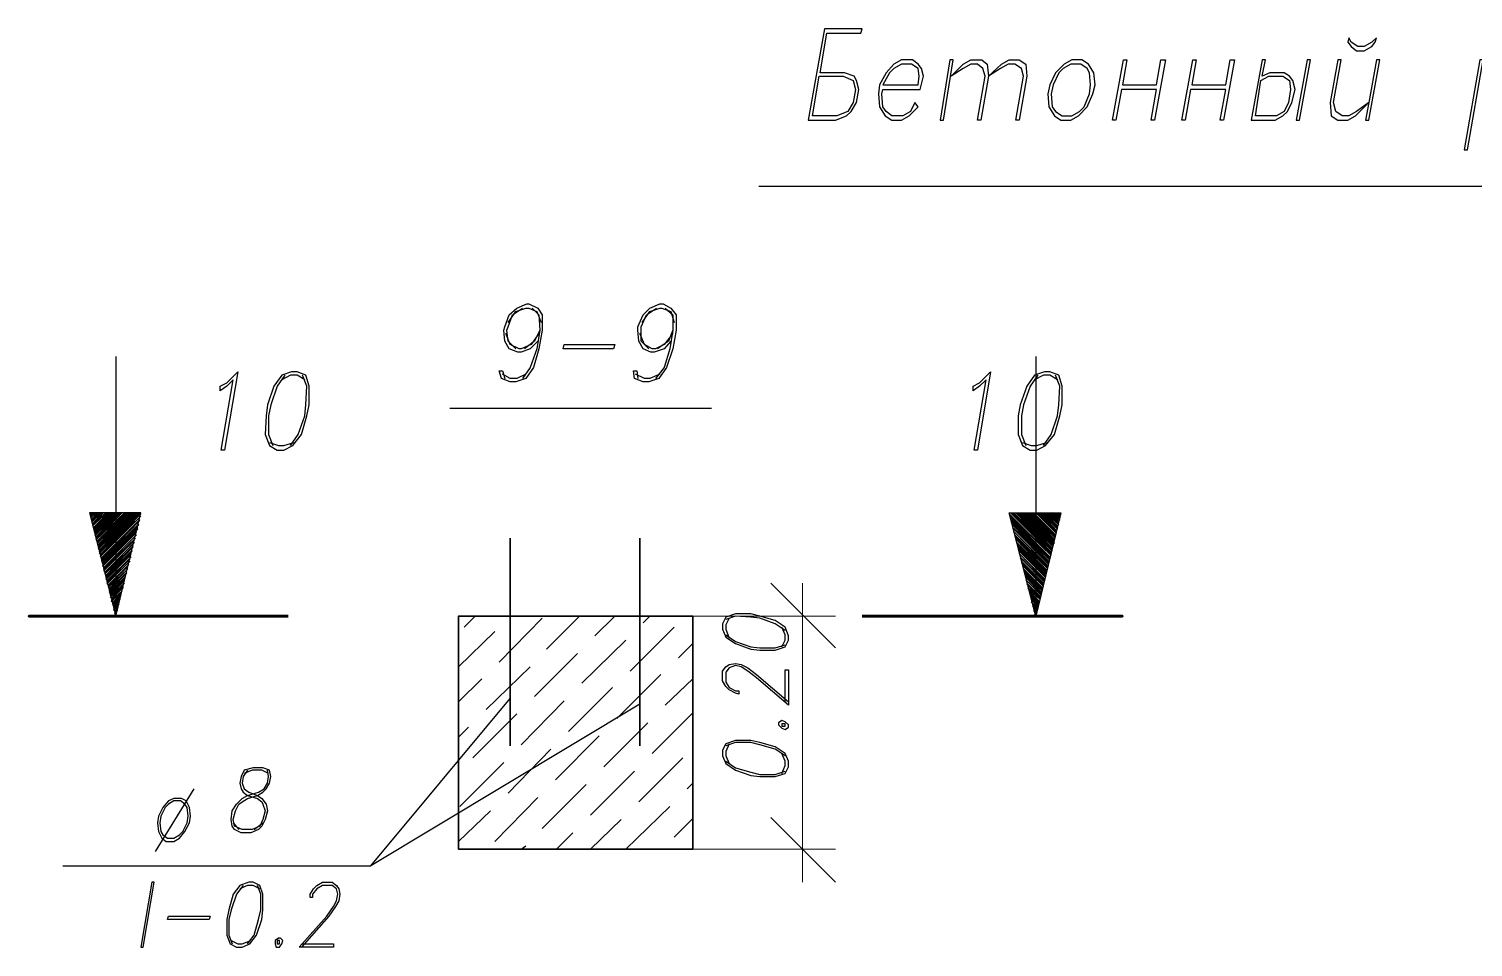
# Model space of a CAD drawing. Header units: millimetres. Extents: x 4241 to 6572, y 870 to 1291.
# Drawn here: x 5292.9 to 5348.6, y 1084 to 1119.3 of the extents above; entities that cross this region are included whole.
import ezdxf

# ---------------------------------------------------------------- set-up
doc = ezdxf.new("R2010")
doc.units = ezdxf.units.MM
doc.layers.add('PDF _0', color=7, linetype='Continuous')

msp = doc.modelspace()

# ---------------------------------------------------------------- linework, layer by layer
at = {"layer": 'PDF _0', "lineweight": 25}
for points in [[(5323.6635, 1119.163), (5324.9759, 1119.163), (5325.0182, 1119.3323), (5323.5789, 1119.3323), (5322.9438, 1115.8185), (5324.0022, 1115.8185), (5324.4256, 1115.9879), (5324.5949, 1116.1572), (5324.8066, 1116.4959), (5324.8912, 1117.0039), (5324.8066, 1117.3426), (5324.7219, 1117.5119), (5324.3409, 1117.6389), (5323.4095, 1117.6389)], [(5344.8309, 1118.9936), (5344.6616, 1118.8243), (5344.3652, 1118.655), (5344.1112, 1118.655), (5343.8572, 1118.8243), (5343.7726, 1118.9936), (5343.7302, 1118.8243), (5343.8572, 1118.655), (5344.0689, 1118.4856), (5344.3652, 1118.4856), (5344.6616, 1118.655), (5344.7886, 1118.8243)], [(5325.8226, 1117.0039), (5327.262, 1117.0039), (5327.389, 1117.5119), (5327.3043, 1117.8083), (5327.1773, 1117.9776), (5326.9656, 1118.1469), (5326.5423, 1118.1469), (5326.2459, 1117.9776), (5325.9496, 1117.6389), (5325.6956, 1117.1732), (5325.6533, 1116.8346), (5325.6956, 1116.3265), (5325.9073, 1115.9879), (5326.1613, 1115.8185), (5326.5423, 1115.8185), (5326.8386, 1115.9879), (5327.1773, 1116.3265), (5327.0503, 1116.4959), (5326.881, 1116.1572), (5326.5846, 1115.9879), (5326.1613, 1115.9879), (5325.9496, 1116.1572), (5325.8226, 1116.3265), (5325.7803, 1116.8346)], [(5328.151, 1115.8185), (5328.532, 1118.1469), (5328.405, 1118.1469), (5328.024, 1115.8185)], [(5329.5904, 1115.8185), (5329.4634, 1115.8185), (5329.7597, 1117.5119), (5329.6751, 1117.8083), (5329.4634, 1117.9776), (5329.2094, 1117.9776), (5328.913, 1117.8083), (5328.4474, 1117.5119), (5328.913, 1117.9776), (5329.2094, 1118.1469), (5329.6327, 1118.1469), (5329.8444, 1117.9776), (5329.8867, 1117.5119)], [(5331.0721, 1115.8185), (5330.9451, 1115.8185), (5331.2415, 1117.5119), (5331.1568, 1117.8083), (5330.9028, 1117.9776), (5330.6488, 1117.9776), (5330.3524, 1117.8083), (5329.8867, 1117.5119), (5330.3948, 1117.9776), (5330.6911, 1118.1469), (5331.0721, 1118.1469), (5331.3261, 1117.9776), (5331.3685, 1117.5119)], [(5333.1042, 1118.1469), (5332.8078, 1117.9776), (5332.4692, 1117.6389), (5332.2575, 1117.1732), (5332.1728, 1116.8346), (5332.2152, 1116.3265), (5332.4268, 1115.9879), (5332.6808, 1115.8185), (5333.0619, 1115.8185), (5333.3582, 1115.9879), (5333.6969, 1116.3265), (5333.9085, 1116.8346), (5333.9932, 1117.1732), (5333.9509, 1117.6389), (5333.7392, 1117.9776), (5333.4852, 1118.1469)], [(5334.7976, 1115.8185), (5334.6706, 1115.8185), (5335.0939, 1118.1469), (5335.2209, 1118.1469), (5335.0516, 1117.1732), (5336.364, 1117.1732), (5336.5333, 1118.1469), (5336.7026, 1118.1469), (5336.2793, 1115.8185), (5336.1523, 1115.8185), (5336.364, 1117.0039), (5335.0093, 1117.0039)], [(5337.4647, 1115.8185), (5337.3377, 1115.8185), (5337.761, 1118.1469), (5337.888, 1118.1469), (5337.7187, 1117.1732), (5339.0311, 1117.1732), (5339.2004, 1118.1469), (5339.3697, 1118.1469), (5338.9464, 1115.8185), (5338.8194, 1115.8185), (5339.0311, 1117.0039), (5337.6763, 1117.0039)], [(5340.4281, 1118.1469), (5340.0048, 1115.8185), (5340.9361, 1115.8185), (5341.2325, 1115.9879), (5341.4018, 1116.1572), (5341.5711, 1116.4959), (5341.6982, 1117.0039), (5341.6135, 1117.3426), (5341.4865, 1117.5119), (5341.2748, 1117.6389), (5340.7245, 1117.6389), (5340.4281, 1117.5119), (5340.5551, 1118.1469)], [(5342.2908, 1118.1469), (5342.1638, 1118.1469), (5341.7405, 1115.8185), (5341.8675, 1115.8185)], [(5344.5346, 1116.4959), (5344.0689, 1116.1572), (5343.7726, 1115.9879), (5343.5185, 1115.9879), (5343.2645, 1116.1572), (5343.1799, 1116.4959), (5343.4762, 1118.1469), (5343.3492, 1118.1469), (5343.0529, 1116.4959), (5343.0952, 1115.9879), (5343.3492, 1115.8185), (5343.7302, 1115.8185), (5344.0266, 1115.9879), (5344.5346, 1116.4959), (5344.4076, 1115.8185), (5344.5346, 1115.8185), (5344.9579, 1118.1469), (5344.8309, 1118.1469)], [(5348.3447, 1114.6755), (5348.9374, 1118.1469), (5348.8104, 1118.1469), (5348.2177, 1114.6755)], [(5327.1773, 1117.1732), (5327.2197, 1117.5119), (5327.1773, 1117.8083), (5326.9233, 1117.9776), (5326.5423, 1117.9776), (5326.2459, 1117.8083), (5326.0766, 1117.6389), (5325.8226, 1117.1732)], [(5333.0619, 1117.9776), (5332.7655, 1117.8083), (5332.5962, 1117.6389), (5332.3845, 1117.1732), (5332.2998, 1116.8346), (5332.3422, 1116.3265), (5332.4692, 1116.1572), (5332.7232, 1115.9879), (5333.1042, 1115.9879), (5333.4005, 1116.1572), (5333.5699, 1116.3265), (5333.7815, 1116.8346), (5333.8239, 1117.1732), (5333.7815, 1117.6389), (5333.6969, 1117.8083), (5333.4429, 1117.9776)], [(5323.3672, 1117.5119), (5324.2985, 1117.5119), (5324.6796, 1117.3426), (5324.7642, 1117.0039), (5324.6796, 1116.4959), (5324.4679, 1116.1572), (5324.0445, 1115.9879), (5323.1132, 1115.9879)], [(5340.3858, 1117.3426), (5340.6821, 1117.5119), (5341.2325, 1117.5119), (5341.4865, 1117.3426), (5341.5288, 1117.0039), (5341.4441, 1116.4959), (5341.2748, 1116.1572), (5340.9785, 1115.9879), (5340.1741, 1115.9879)], [(5315.4506, 1107.0129), (5313.5032, 1107.0129), (5313.5455, 1107.1822), (5315.4929, 1107.1822)], [(5300.4641, 1103.1181), (5300.3371, 1103.1181), (5300.8027, 1105.8275), (5300.5487, 1105.5735), (5300.2947, 1105.4042), (5300.2947, 1105.5735), (5300.5487, 1105.7005), (5300.9721, 1106.1239)], [(5303.0465, 1106.1239), (5302.6655, 1105.9969), (5302.3691, 1105.5735), (5302.1151, 1104.8538), (5302.0728, 1104.4305), (5302.0304, 1103.7108), (5302.1998, 1103.2874), (5302.4961, 1103.1181), (5302.7501, 1103.1181), (5303.0888, 1103.2874), (5303.4275, 1103.7108), (5303.6392, 1104.4305), (5303.7238, 1104.8538), (5303.7238, 1105.5735), (5303.5968, 1105.9969), (5303.2582, 1106.1239)], [(5329.4634, 1103.1181), (5329.3364, 1103.1181), (5329.8021, 1105.8275), (5329.5481, 1105.5735), (5329.2941, 1105.4042), (5329.2941, 1105.5735), (5329.5481, 1105.7005), (5329.9714, 1106.1239)], [(5332.0458, 1106.1239), (5331.6648, 1105.9969), (5331.3685, 1105.5735), (5331.1145, 1104.8538), (5331.0298, 1104.4305), (5331.0298, 1103.7108), (5331.1991, 1103.2874), (5331.4955, 1103.1181), (5331.7495, 1103.1181), (5332.0882, 1103.2874), (5332.4268, 1103.7108), (5332.6385, 1104.4305), (5332.7232, 1104.8538), (5332.7232, 1105.5735), (5332.5962, 1105.9969), (5332.2575, 1106.1239)], [(5301.5648, 1090.8833), (5301.2261, 1090.7987), (5301.0991, 1090.5446), (5301.0567, 1090.2906), (5301.0991, 1090.079), (5301.1837, 1089.952), (5301.3531, 1089.825), (5301.7341, 1089.698), (5301.9034, 1089.5709), (5301.9458, 1089.4863), (5302.0304, 1089.2323), (5301.9458, 1088.8936), (5301.8188, 1088.6396), (5301.5224, 1088.5126), (5301.1414, 1088.5126), (5300.8451, 1088.6396), (5300.8027, 1088.8936), (5300.8874, 1089.2323), (5301.0144, 1089.4863), (5301.1414, 1089.5709), (5301.3531, 1089.698), (5301.7341, 1089.825), (5301.9458, 1089.952), (5302.0728, 1090.079), (5302.1998, 1090.2906), (5302.2421, 1090.5446), (5302.1998, 1090.7987), (5301.9458, 1090.8833)], [(5298.5167, 1089.698), (5298.305, 1089.6133), (5298.0933, 1089.3593), (5297.924, 1089.0206), (5297.8816, 1088.7666), (5297.924, 1088.4279), (5298.051, 1088.1739), (5298.2203, 1088.0469), (5298.5167, 1088.0469), (5298.7283, 1088.1739), (5298.94, 1088.4279), (5299.1093, 1088.7666), (5299.1517, 1089.0206), (5299.1093, 1089.3593), (5298.9823, 1089.6133), (5298.813, 1089.698)], [(5298.5167, 1089.6133), (5298.305, 1089.4863), (5298.178, 1089.3593), (5298.0086, 1089.0206), (5297.9663, 1088.7666), (5298.0086, 1088.4279), (5298.0933, 1088.3009), (5298.2626, 1088.1739), (5298.5167, 1088.1739), (5298.7283, 1088.3009), (5298.8553, 1088.4279), (5299.0247, 1088.7666), (5299.067, 1089.0206), (5299.0247, 1089.3593), (5298.94, 1089.4863), (5298.7707, 1089.6133)], [(5297.3313, 1083.9828), (5297.7546, 1086.4805), (5297.67, 1086.4805), (5297.2466, 1083.9828)], [(5301.3954, 1086.4805), (5301.0567, 1086.3535), (5300.8027, 1086.0148), (5300.6334, 1085.4221), (5300.5487, 1085.0411), (5300.5487, 1084.4484), (5300.6757, 1084.1098), (5300.9297, 1083.9828), (5301.1414, 1083.9828), (5301.4378, 1084.1098), (5301.6918, 1084.4484), (5301.9034, 1085.0411), (5301.9458, 1085.4221), (5301.9458, 1086.0148), (5301.8188, 1086.3535), (5301.5648, 1086.4805)], [(5299.8714, 1085.0411), (5298.2626, 1085.0411), (5298.305, 1085.1681), (5299.9137, 1085.1681)], [(5302.5385, 1084.3214), (5302.4115, 1084.2368), (5302.4115, 1084.1098), (5302.4538, 1083.9828), (5302.5808, 1083.9828), (5302.6655, 1084.1098), (5302.7078, 1084.2368), (5302.6231, 1084.3214)], [(5302.4961, 1084.2368), (5302.4961, 1084.1098), (5302.5808, 1084.1098), (5302.5808, 1084.2368)]]:
    msp.add_lwpolyline(points, close=True, dxfattribs=at)
for points in [[(5321.0388, 1113.2784), (5375.058, 1113.2784)], [(5312.5295, 1107.3092), (5312.2331, 1107.0129), (5311.8945, 1106.8859), (5311.7674, 1106.8859), (5311.4288, 1107.0129), (5311.2594, 1107.3092), (5311.2171, 1107.7326), (5311.2594, 1107.8596), (5311.4288, 1108.3253), (5311.7251, 1108.5793), (5312.1061, 1108.7486), (5312.1908, 1108.7486), (5312.5295, 1108.5793), (5312.6988, 1108.3253), (5312.6988, 1107.7326), (5312.5718, 1107.0129), (5312.3601, 1106.2932), (5312.0638, 1105.8698), (5311.6828, 1105.7428), (5311.4711, 1105.7428), (5311.1324, 1105.8698), (5311.0478, 1106.1662), (5311.1748, 1106.1662), (5311.2594, 1105.8698)], [(5317.652, 1107.3092), (5317.398, 1107.0129), (5317.017, 1106.8859), (5316.89, 1106.8859), (5316.5936, 1107.0129), (5316.4243, 1107.3092), (5316.3819, 1107.7326), (5316.3819, 1107.8596), (5316.5936, 1108.3253), (5316.8476, 1108.5793), (5317.2286, 1108.7486), (5317.3556, 1108.7486), (5317.652, 1108.5793), (5317.8637, 1108.3253), (5317.8637, 1107.7326), (5317.7367, 1107.0129), (5317.4826, 1106.2932), (5317.1863, 1105.8698), (5316.8053, 1105.7428), (5316.5936, 1105.7428), (5316.2549, 1105.8698), (5316.2126, 1106.1662), (5316.3396, 1106.1662), (5316.3819, 1105.8698)], [(5311.6828, 1107.0129), (5311.3864, 1107.3092), (5311.3441, 1107.7326), (5311.3864, 1107.8596), (5311.5558, 1108.3253), (5311.9368, 1108.5793)], [(5311.3864, 1108.0289), (5311.6828, 1108.4523), (5312.0638, 1108.5793), (5312.1908, 1108.5793), (5312.4871, 1108.4523), (5312.6565, 1108.0289)], [(5312.3178, 1108.5793), (5312.5718, 1108.3253), (5312.6141, 1107.7326), (5312.4871, 1107.0129), (5312.2331, 1106.2932), (5311.9368, 1105.8698)], [(5316.8053, 1107.0129), (5316.5089, 1107.3092), (5316.5089, 1107.7326), (5316.5089, 1107.8596), (5316.7206, 1108.3253), (5317.1016, 1108.5793)], [(5316.5513, 1108.0289), (5316.8476, 1108.4523), (5317.2286, 1108.5793), (5317.3133, 1108.5793), (5317.652, 1108.4523), (5317.779, 1108.0289)], [(5317.4403, 1108.5793), (5317.7367, 1108.3253), (5317.7367, 1107.7326), (5317.6097, 1107.0129), (5317.398, 1106.2932), (5317.0593, 1105.8698)], [(5312.5718, 1107.6056), (5312.2755, 1107.1822), (5311.8945, 1107.0129), (5311.8098, 1107.0129), (5311.4711, 1107.1822), (5311.3018, 1107.6056)], [(5312.6141, 1107.7326), (5312.4025, 1107.3092), (5312.0215, 1107.0129)], [(5317.7367, 1107.6056), (5317.398, 1107.1822), (5317.0593, 1107.0129), (5316.9323, 1107.0129), (5316.636, 1107.1822), (5316.4666, 1107.6056)], [(5317.7367, 1107.7326), (5317.5673, 1107.3092), (5317.144, 1107.0129)], [(5296.2729, 1106.7165), (5296.2729, 1096.7255), (5297.2466, 1100.705), (5295.2569, 1100.705), (5296.2729, 1096.7255)], [(5331.7071, 1106.7165), (5331.7071, 1096.7255), (5330.6911, 1100.705), (5332.6808, 1100.705), (5331.7071, 1096.7255)], [(5302.7925, 1105.9969), (5302.4961, 1105.5735), (5302.2421, 1104.8538), (5302.1574, 1104.4305), (5302.1574, 1103.7108), (5302.3268, 1103.2874)], [(5303.5545, 1105.8275), (5303.2582, 1105.9969), (5303.0041, 1105.9969), (5302.6655, 1105.8275)], [(5303.0041, 1103.2874), (5303.3005, 1103.7108), (5303.5545, 1104.4305), (5303.5968, 1104.8538), (5303.6392, 1105.5735), (5303.4698, 1105.9969)], [(5312.0638, 1106.0392), (5311.7251, 1105.8698), (5311.4711, 1105.8698), (5311.1748, 1106.0392)], [(5317.2286, 1106.0392), (5316.8476, 1105.8698), (5316.636, 1105.8698), (5316.2973, 1106.0392)], [(5331.7918, 1105.9969), (5331.4955, 1105.5735), (5331.2415, 1104.8538), (5331.1568, 1104.4305), (5331.1568, 1103.7108), (5331.3261, 1103.2874)], [(5332.5538, 1105.8275), (5332.2575, 1105.9969), (5332.0035, 1105.9969), (5331.6648, 1105.8275)], [(5332.0035, 1103.2874), (5332.2998, 1103.7108), (5332.5538, 1104.4305), (5332.5962, 1104.8538), (5332.6385, 1105.5735), (5332.4692, 1105.9969)], [(5309.1427, 1104.7268), (5319.2184, 1104.7268)], [(5302.1998, 1103.4144), (5302.5385, 1103.2874), (5302.7501, 1103.2874), (5303.1311, 1103.4144)], [(5331.1991, 1103.4144), (5331.5378, 1103.2874), (5331.7495, 1103.2874), (5332.1305, 1103.4144)], [(5295.2992, 1100.705), (5295.2569, 1100.705)], [(5295.3415, 1100.705), (5295.2992, 1100.6627)], [(5295.3839, 1100.705), (5295.2992, 1100.6203)], [(5295.4262, 1100.705), (5295.2992, 1100.578)], [(5295.4686, 1100.705), (5295.2992, 1100.5357)], [(5295.5109, 1100.705), (5295.2992, 1100.4933)], [(5295.5532, 1100.705), (5295.3415, 1100.451), (5295.5956, 1100.705)], [(5295.6379, 1100.705), (5295.3415, 1100.4087)], [(5295.6802, 1100.705), (5295.3415, 1100.3663)], [(5295.7226, 1100.705), (5295.3415, 1100.324)], [(5295.7649, 1100.705), (5295.3839, 1100.2817)], [(5295.8072, 1100.705), (5295.3839, 1100.2393), (5295.8919, 1100.705)], [(5295.9342, 1100.705), (5295.3839, 1100.197)], [(5295.9766, 1100.705), (5295.4262, 1100.1546)], [(5296.0189, 1100.705), (5295.4262, 1100.1123)], [(5296.0612, 1100.705), (5295.4262, 1100.07)], [(5296.1036, 1100.705), (5295.4262, 1100.0276)], [(5296.1459, 1100.705), (5295.4262, 1099.9853)], [(5296.1882, 1100.705), (5295.4686, 1099.9853)], [(5296.2306, 1100.705), (5295.4686, 1099.943)], [(5296.2729, 1100.705), (5295.4686, 1099.9006)], [(5296.3152, 1100.705), (5295.4686, 1099.8583)], [(5296.3576, 1100.705), (5295.4686, 1099.816)], [(5296.3999, 1100.705), (5295.5109, 1099.7736), (5296.4423, 1100.705)], [(5296.4846, 1100.705), (5295.5109, 1099.7313)], [(5296.5269, 1100.705), (5295.5109, 1099.689)], [(5296.6116, 1100.705), (5295.5109, 1099.6466)], [(5296.6539, 1100.705), (5295.5532, 1099.6043)], [(5296.6963, 1100.705), (5295.5532, 1099.562)], [(5296.7386, 1100.705), (5295.5532, 1099.5196), (5296.7809, 1100.705)], [(5296.8233, 1100.705), (5295.5956, 1099.4773)], [(5296.8656, 1100.705), (5295.5956, 1099.435)], [(5296.9079, 1100.705), (5295.5956, 1099.3926)], [(5296.9503, 1100.705), (5295.5956, 1099.3503)], [(5296.9926, 1100.705), (5295.5956, 1099.308)], [(5297.0349, 1100.705), (5295.6379, 1099.2656), (5297.0773, 1100.705)], [(5297.1196, 1100.705), (5295.6379, 1099.2233)], [(5297.1619, 1100.705), (5295.6379, 1099.1809)], [(5297.2043, 1100.705), (5295.6379, 1099.1386)], [(5297.2466, 1100.705), (5295.6802, 1099.0963)], [(5297.2466, 1100.6627), (5295.6802, 1099.0539), (5297.2466, 1100.578)], [(5297.2043, 1100.5357), (5295.6802, 1099.0116)], [(5297.2043, 1100.451), (5295.7226, 1098.9693)], [(5297.2043, 1100.4087), (5295.7226, 1098.9269)], [(5297.1619, 1100.3663), (5295.7226, 1098.8846)], [(5330.6911, 1100.6627), (5332.2998, 1099.0539), (5330.7334, 1100.578)], [(5330.7334, 1100.705), (5332.2998, 1099.1386)], [(5330.7334, 1100.5357), (5332.2575, 1099.0116)], [(5330.7758, 1100.705), (5332.2998, 1099.1809)], [(5330.7758, 1100.451), (5332.2575, 1098.9693)], [(5330.7758, 1100.4087), (5332.2575, 1098.9269)], [(5330.7758, 1100.3663), (5332.2575, 1098.8846)], [(5330.8181, 1100.705), (5332.3422, 1099.2233)], [(5330.9451, 1100.705), (5332.3422, 1099.2656), (5330.8604, 1100.705)], [(5330.9874, 1100.705), (5332.3422, 1099.308)], [(5331.0298, 1100.705), (5332.3422, 1099.3503)], [(5331.0721, 1100.705), (5332.3845, 1099.3926)], [(5331.1145, 1100.705), (5332.3845, 1099.435)], [(5331.1568, 1100.705), (5332.3845, 1099.4773)], [(5331.1991, 1100.705), (5332.3845, 1099.5196)], [(5331.2415, 1100.705), (5332.4268, 1099.5196)], [(5331.2838, 1100.705), (5332.4268, 1099.562)], [(5331.3261, 1100.705), (5332.4268, 1099.6043)], [(5331.3685, 1100.705), (5332.4268, 1099.6466)], [(5331.4108, 1100.705), (5332.4268, 1099.689)], [(5331.4531, 1100.705), (5332.4692, 1099.7313)], [(5331.5378, 1100.705), (5332.4692, 1099.7736), (5331.4955, 1100.705)], [(5331.5801, 1100.705), (5332.4692, 1099.816)], [(5331.6225, 1100.705), (5332.4692, 1099.8583)], [(5331.7071, 1100.705), (5332.5115, 1099.9006)], [(5331.7495, 1100.705), (5332.5115, 1099.943)], [(5331.8341, 1100.705), (5332.5115, 1099.9853), (5331.7918, 1100.705)], [(5331.8765, 1100.705), (5332.5115, 1100.0276)], [(5331.9188, 1100.705), (5332.5538, 1100.07)], [(5331.9611, 1100.705), (5332.5538, 1100.1123)], [(5332.0035, 1100.705), (5332.5538, 1100.1546)], [(5332.0458, 1100.705), (5332.5538, 1100.197)], [(5332.1305, 1100.705), (5332.5962, 1100.2393), (5332.0882, 1100.705)], [(5332.1728, 1100.705), (5332.5962, 1100.2817)], [(5332.2152, 1100.705), (5332.5962, 1100.324)], [(5332.2575, 1100.705), (5332.5962, 1100.3663)], [(5332.2998, 1100.705), (5332.6385, 1100.4087)], [(5332.4268, 1100.705), (5332.6385, 1100.451), (5332.3422, 1100.705)], [(5332.4692, 1100.705), (5332.6385, 1100.4933)], [(5332.5115, 1100.705), (5332.6385, 1100.5357)], [(5332.5538, 1100.705), (5332.6808, 1100.578)], [(5332.5962, 1100.705), (5332.6808, 1100.6203)], [(5332.6385, 1100.705), (5332.6808, 1100.6627)], [(5332.6808, 1100.705), (5332.6808, 1100.705)], [(5297.1619, 1100.2817), (5295.7226, 1098.8423)], [(5297.1619, 1100.2393), (5295.7226, 1098.7999)], [(5297.1196, 1100.1546), (5295.7649, 1098.7999)], [(5297.1196, 1100.1123), (5295.7649, 1098.7576)], [(5297.1196, 1100.07), (5295.7649, 1098.7153)], [(5297.0773, 1099.9853), (5295.7649, 1098.6729)], [(5297.0773, 1099.943), (5295.7649, 1098.6306)], [(5297.0773, 1099.8583), (5295.8072, 1098.5883), (5297.0349, 1099.816)], [(5330.8181, 1100.2817), (5332.2152, 1098.8423)], [(5330.8181, 1100.2393), (5332.2152, 1098.7999), (5330.8181, 1100.1546)], [(5330.8604, 1100.1123), (5332.2152, 1098.7576)], [(5330.8604, 1100.07), (5332.2152, 1098.7153)], [(5330.8604, 1099.9853), (5332.1728, 1098.6729)], [(5330.9028, 1099.943), (5332.1728, 1098.6306)], [(5330.9028, 1099.8583), (5332.1728, 1098.5883), (5330.9028, 1099.816)], [(5297.0349, 1099.7313), (5295.8072, 1098.5459)], [(5296.9926, 1099.689), (5295.8072, 1098.5036)], [(5296.9926, 1099.6466), (5295.8072, 1098.4613)], [(5296.9926, 1099.562), (5295.8496, 1098.4189)], [(5296.9503, 1099.5196), (5295.8496, 1098.3766)], [(5296.9503, 1099.435), (5295.8496, 1098.3343), (5296.9503, 1099.3926)], [(5296.9079, 1099.3503), (5295.8919, 1098.2919)], [(5296.9079, 1099.2656), (5295.8919, 1098.2496)], [(5296.9079, 1099.2233), (5295.8919, 1098.2072)], [(5330.9451, 1099.7313), (5332.1728, 1098.5459)], [(5330.9451, 1099.689), (5332.1305, 1098.5036)], [(5330.9874, 1099.6466), (5332.1305, 1098.4613)], [(5330.9874, 1099.562), (5332.1305, 1098.4189)], [(5330.9874, 1099.5196), (5332.1305, 1098.3766)], [(5331.0298, 1099.435), (5332.1305, 1098.3343)], [(5331.0298, 1099.3926), (5332.0882, 1098.3343)], [(5331.0298, 1099.3503), (5332.0882, 1098.2919)], [(5331.0721, 1099.2656), (5332.0882, 1098.2496)], [(5331.0721, 1099.2233), (5332.0882, 1098.2072)], [(5331.7071, 1099.689), (5332.2998, 1099.0963)], [(5296.8656, 1099.1386), (5295.8919, 1098.1649)], [(5296.8656, 1099.0963), (5295.8919, 1098.1226)], [(5296.8656, 1099.0116), (5295.9342, 1098.0802), (5296.8233, 1098.9693)], [(5296.8233, 1098.9269), (5295.9342, 1098.0379)], [(5296.8233, 1098.8423), (5295.9342, 1097.9956)], [(5296.7809, 1098.7999), (5295.9342, 1097.9532)], [(5296.7809, 1098.7153), (5295.9766, 1097.9109)], [(5296.7386, 1098.6729), (5295.9766, 1097.8686), (5296.7386, 1098.6306)], [(5331.0721, 1099.1386), (5332.0458, 1098.1649)], [(5331.1145, 1099.0963), (5332.0458, 1098.1226)], [(5331.1145, 1099.0116), (5332.0458, 1098.0802), (5331.1145, 1098.9693)], [(5331.1568, 1098.9269), (5332.0458, 1098.0379)], [(5331.1568, 1098.8423), (5332.0035, 1097.9956)], [(5331.1568, 1098.7999), (5332.0035, 1097.9532)], [(5331.1991, 1098.7153), (5332.0035, 1097.9109)], [(5331.1991, 1098.6729), (5332.0035, 1097.8686), (5331.2415, 1098.6306)], [(5296.7386, 1098.5459), (5295.9766, 1097.8262)], [(5296.6963, 1098.5036), (5296.0189, 1097.7839)], [(5296.6963, 1098.4189), (5296.0189, 1097.7416)], [(5296.6963, 1098.3766), (5296.0189, 1097.6992)], [(5296.6539, 1098.3343), (5296.0189, 1097.6569)], [(5296.6539, 1098.2496), (5296.0189, 1097.6146)], [(5296.6539, 1098.2072), (5296.0612, 1097.6146)], [(5296.6116, 1098.1226), (5296.0612, 1097.5722)], [(5331.2415, 1098.5459), (5331.9611, 1097.8262)], [(5331.2415, 1098.5036), (5331.9611, 1097.7839)], [(5331.2838, 1098.4189), (5331.9611, 1097.7416)], [(5331.2838, 1098.3766), (5331.9611, 1097.6992)], [(5331.2838, 1098.3343), (5331.9188, 1097.6569)], [(5331.3261, 1098.2496), (5331.9188, 1097.6146), (5331.3261, 1098.2072)], [(5331.3261, 1098.1226), (5331.9188, 1097.5722)], [(5296.6116, 1098.0802), (5296.0612, 1097.5299)], [(5296.6116, 1097.9956), (5296.0612, 1097.4876)], [(5296.5693, 1097.9532), (5296.0612, 1097.4452)], [(5296.5693, 1097.9109), (5296.1036, 1097.4029), (5296.5693, 1097.8262)], [(5296.5269, 1097.7839), (5296.1036, 1097.3606)], [(5296.5269, 1097.6992), (5296.1036, 1097.3182)], [(5296.4846, 1097.6569), (5296.1036, 1097.2759)], [(5296.4846, 1097.6146), (5296.1459, 1097.2335)], [(5331.3685, 1098.0802), (5331.9188, 1097.5299)], [(5331.3685, 1097.9956), (5331.8765, 1097.4876)], [(5331.3685, 1097.9532), (5331.8765, 1097.4452)], [(5331.4108, 1097.9109), (5331.8765, 1097.4029), (5331.4108, 1097.8262)], [(5331.4108, 1097.7839), (5331.8765, 1097.3606)], [(5331.4531, 1097.6992), (5331.8341, 1097.3182)], [(5331.4531, 1097.6569), (5331.8341, 1097.2759)], [(5331.4955, 1097.6146), (5331.8341, 1097.2335)], [(5296.4846, 1097.5299), (5296.1459, 1097.1912)], [(5296.4423, 1097.4876), (5296.1459, 1097.1489), (5296.4423, 1097.4029)], [(5296.4423, 1097.3606), (5296.1882, 1097.1065)], [(5296.3999, 1097.2759), (5296.1882, 1097.0642)], [(5296.3999, 1097.2335), (5296.1882, 1097.0219)], [(5296.3999, 1097.1912), (5296.1882, 1096.9795)], [(5296.3576, 1097.1065), (5296.1882, 1096.9372)], [(5296.3576, 1097.0642), (5296.2306, 1096.8949), (5296.3576, 1096.9795)], [(5331.4955, 1097.5299), (5331.8341, 1097.1912)], [(5331.4955, 1097.4876), (5331.8341, 1097.1489)], [(5331.5378, 1097.4029), (5331.7918, 1097.1489)], [(5331.5378, 1097.3606), (5331.7918, 1097.1065)], [(5331.5378, 1097.2759), (5331.7918, 1097.0642)], [(5331.5801, 1097.2335), (5331.7918, 1097.0219)], [(5331.5801, 1097.1912), (5331.7495, 1096.9795)], [(5331.5801, 1097.1065), (5331.7495, 1096.9372)], [(5331.6225, 1097.0642), (5331.7495, 1096.8949), (5331.6225, 1096.9795)], [(5296.3152, 1096.9372), (5296.2306, 1096.8525)], [(5296.3152, 1096.8949), (5296.2306, 1096.8102)], [(5296.2729, 1096.8102), (5296.2306, 1096.7679)], [(5309.693, 1096.3022), (5310.1164, 1096.7255)], [(5311.0478, 1094.9475), (5312.6988, 1096.6409)], [(5312.8682, 1095.4555), (5314.1382, 1096.7255)], [(5314.7309, 1095.9635), (5315.4929, 1096.7255)], [(5316.5936, 1096.4715), (5316.8476, 1096.7255)], [(5331.6225, 1096.9372), (5331.7495, 1096.8525)], [(5331.6648, 1096.8949), (5331.7071, 1096.8102)], [(5331.6648, 1096.8102), (5331.7071, 1096.7679)], [(5309.4814, 1094.7781), (5310.8784, 1096.1328)], [(5316.0856, 1094.6088), (5317.779, 1096.3022)], [(5314.2229, 1094.1431), (5315.9163, 1095.7942)], [(5317.9483, 1095.1168), (5318.4987, 1095.6672)], [(5310.5397, 1093.1271), (5312.2331, 1094.7781)], [(5312.4025, 1093.6351), (5314.0535, 1095.2861)], [(5309.4814, 1093.4234), (5310.3704, 1094.3124)], [(5315.5776, 1092.7884), (5317.271, 1094.4818)], [(5317.4403, 1093.2964), (5318.4987, 1094.3124)], [(5313.7148, 1092.2804), (5315.4082, 1093.9738)], [(5316.4666, 1093.3387), (5306.0946, 1087.1155), (5311.4711, 1093.5504)], [(5311.8945, 1091.7724), (5313.5455, 1093.4658)], [(5310.0317, 1091.2643), (5311.7251, 1092.9577)], [(5315.0696, 1090.9257), (5316.763, 1092.6191)], [(5316.9323, 1091.4337), (5318.4987, 1093.0001)], [(5309.4814, 1092.0687), (5309.8624, 1092.4497)], [(5313.2068, 1090.4176), (5314.9002, 1092.111)], [(5311.3864, 1089.9096), (5313.0375, 1091.603)], [(5309.5237, 1089.4016), (5311.2171, 1091.095)], [(5316.4243, 1089.5709), (5318.1177, 1091.2643)], [(5301.3531, 1090.7987), (5301.1837, 1090.5446), (5301.1414, 1090.2906), (5301.2261, 1090.079), (5301.3954, 1089.952), (5301.7341, 1089.825), (5301.9034, 1089.698), (5302.0728, 1089.4863), (5302.1151, 1089.2323), (5302.0304, 1088.8936), (5301.9034, 1088.6396), (5301.7764, 1088.5126), (5301.4801, 1088.3856), (5301.0991, 1088.3856), (5300.8451, 1088.5126), (5300.7604, 1088.6396), (5300.7181, 1088.8936), (5300.7604, 1089.2323), (5300.9297, 1089.4863), (5301.1414, 1089.698), (5301.3531, 1089.825), (5301.7764, 1089.952), (5301.9881, 1090.079), (5302.1151, 1090.2906), (5302.1574, 1090.5446), (5302.1151, 1090.7987)], [(5302.1574, 1090.6717), (5301.9034, 1090.7987), (5301.5224, 1090.7987), (5301.2261, 1090.6717)], [(5314.5615, 1089.0629), (5316.2549, 1090.7563)], [(5299.2787, 1090.079), (5297.797, 1087.6659)], [(5312.6988, 1088.5549), (5314.3922, 1090.2483)], [(5318.287, 1090.079), (5318.4987, 1090.2906)], [(5309.4814, 1088.0469), (5310.7091, 1089.2323)], [(5310.8784, 1088.0469), (5312.5295, 1089.7403)], [(5315.9163, 1087.7506), (5317.6097, 1089.4016)], [(5300.8027, 1088.7666), (5301.0144, 1088.5126)], [(5301.6071, 1088.5126), (5301.9458, 1088.7666)], [(5314.5615, 1087.7506), (5315.7469, 1088.8936)], [(5317.779, 1088.2162), (5318.4987, 1088.9359)], [(5313.2492, 1087.7506), (5313.8842, 1088.3856)], [(5311.8945, 1087.7506), (5312.0638, 1087.8776)], [(5294.2408, 1087.1155), (5306.0946, 1087.1155)], [(5303.4275, 1084.1098), (5304.6552, 1084.1098), (5304.6552, 1083.9828), (5303.3428, 1083.9828), (5304.4012, 1085.1681), (5304.6552, 1085.5491), (5304.7822, 1085.7608), (5304.8245, 1086.0148), (5304.7822, 1086.2265), (5304.6129, 1086.3535), (5304.2319, 1086.3535), (5304.0202, 1086.2265), (5303.8508, 1086.0148), (5303.8508, 1085.8878), (5303.7662, 1085.8878), (5303.7662, 1086.0148), (5303.8932, 1086.2265), (5304.0202, 1086.3535), (5304.2319, 1086.4805), (5304.6129, 1086.4805), (5304.7822, 1086.3535), (5304.8669, 1086.2265), (5304.9092, 1086.0148), (5304.8669, 1085.7608), (5304.7399, 1085.5491), (5304.4859, 1085.1681), (5303.4275, 1083.9828)], [(5301.1837, 1086.3535), (5300.9297, 1086.0148), (5300.7181, 1085.4221), (5300.6334, 1085.0411), (5300.6334, 1084.4484), (5300.7604, 1084.1098)], [(5301.8188, 1086.2265), (5301.5648, 1086.3535), (5301.3531, 1086.3535), (5301.0567, 1086.2265)], [(5301.3531, 1084.1098), (5301.6071, 1084.4484), (5301.7764, 1085.0411), (5301.8611, 1085.4221), (5301.8611, 1086.0148), (5301.7341, 1086.3535)], [(5300.7181, 1084.2368), (5300.9721, 1084.1098), (5301.1414, 1084.1098), (5301.4801, 1084.2368)]]:
    msp.add_lwpolyline(points, dxfattribs=at)
at = {"layer": 'PDF _0', "lineweight": 30}
for points in [[(5311.4711, 1091.73), (5311.4711, 1099.7313)], [(5316.4666, 1091.73), (5316.4666, 1099.7313)]]:
    msp.add_lwpolyline(points, dxfattribs=at)
at = {"layer": 'PDF _0', "color": 5, "lineweight": 25}
for points in [[(5324.0022, 1095.4978), (5321.5045, 1097.9956)], [(5322.0548, 1096.1752), (5321.6738, 1096.4292), (5321.0811, 1096.6409), (5320.7424, 1096.6832), (5320.1497, 1096.7255), (5319.7687, 1096.5985)], [(5319.8957, 1096.6409), (5319.7687, 1096.3869), (5319.7687, 1096.2175), (5319.8957, 1095.8788)], [(5319.7687, 1096.0058), (5320.1497, 1095.7518), (5320.7424, 1095.5402), (5321.0811, 1095.4978), (5321.6738, 1095.4978), (5322.0548, 1095.6248)], [(5321.9278, 1095.5402), (5322.0548, 1095.7942), (5322.0548, 1096.0058), (5321.9278, 1096.3022)], [(5322.0548, 1093.4234), (5322.0548, 1094.6511), (5322.1818, 1094.6511), (5322.1818, 1093.2964), (5320.9541, 1094.3548), (5320.6154, 1094.6088), (5320.3614, 1094.7781), (5320.1497, 1094.8205), (5319.8957, 1094.7358), (5319.7687, 1094.5665), (5319.7687, 1094.1854), (5319.8957, 1093.9738), (5320.1497, 1093.8468), (5320.2767, 1093.8468), (5320.2767, 1093.7198), (5320.1497, 1093.7621), (5319.8957, 1093.8891), (5319.7687, 1094.0161), (5319.6417, 1094.2278), (5319.6417, 1094.6088), (5319.7687, 1094.7781), (5319.8957, 1094.8628), (5320.1497, 1094.9051), (5320.3614, 1094.8628), (5320.6154, 1094.7358), (5320.9541, 1094.4818), (5322.1818, 1093.4234)], [(5322.0548, 1091.349), (5321.6738, 1091.603), (5321.0811, 1091.7724), (5320.7424, 1091.857), (5320.1497, 1091.857), (5319.7687, 1091.73)], [(5319.8957, 1091.8147), (5319.7687, 1091.5184), (5319.7687, 1091.349), (5319.8957, 1091.0527)], [(5321.9278, 1090.6717), (5322.0548, 1090.968), (5322.0548, 1091.1373), (5321.9278, 1091.4337)], [(5319.7687, 1091.1373), (5320.1497, 1090.8833), (5320.7424, 1090.714), (5321.0811, 1090.6293), (5321.6738, 1090.6293), (5322.0548, 1090.7563)], [(5321.5045, 1088.9783), (5324.0022, 1086.4805)]]:
    msp.add_lwpolyline(points, dxfattribs=at)
at = {"layer": 'PDF _0', "color": 5, "lineweight": 13}
for points in [[(5322.7322, 1097.9956), (5322.7322, 1086.4805)], [(5318.4987, 1096.7255), (5324.0022, 1096.7255)], [(5318.4987, 1087.7506), (5324.0022, 1087.7506)]]:
    msp.add_lwpolyline(points, dxfattribs=at)
at = {"layer": 'PDF _0', "lineweight": 50}
for points in [[(5302.9195, 1096.7255), (5292.9285, 1096.7255), (5302.9195, 1096.7255)], [(5325.0182, 1096.7255), (5335.0516, 1096.7255), (5325.0182, 1096.7255)]]:
    msp.add_lwpolyline(points, dxfattribs=at)
at = {"layer": 'PDF _0', "lineweight": 30}
msp.add_lwpolyline([(5318.4987, 1096.7255), (5318.4987, 1087.7506), (5309.4814, 1087.7506), (5309.4814, 1096.7255)], close=True, dxfattribs=at)
at = {"layer": 'PDF _0', "lineweight": 0}
for points in [[(5309.4814, 1096.7255), (5309.4814, 1096.7255)], [(5318.4987, 1096.7255), (5318.4987, 1096.7255)], [(5318.4987, 1096.7255), (5318.4987, 1096.7255)], [(5311.4711, 1091.73), (5311.4711, 1091.73)], [(5316.4666, 1091.73), (5316.4666, 1091.73)], [(5318.4987, 1087.7506), (5318.4987, 1087.7506)]]:
    msp.add_lwpolyline(points, dxfattribs=at)
at = {"layer": 'PDF _0', "color": 5, "lineweight": 25}
for points in [[(5319.6417, 1096.2175), (5319.7687, 1095.9212), (5320.1497, 1095.6672), (5320.7424, 1095.4555), (5321.0811, 1095.4132), (5321.6738, 1095.4132), (5322.0548, 1095.5402), (5322.1818, 1095.7942), (5322.1818, 1095.9635), (5322.0548, 1096.3022), (5321.6738, 1096.5562), (5321.0811, 1096.7255), (5320.7424, 1096.8102), (5320.1497, 1096.8102), (5319.7687, 1096.6832), (5319.6417, 1096.4292)], [(5321.8008, 1092.5344), (5321.9278, 1092.4074), (5322.0548, 1092.365), (5322.1818, 1092.4497), (5322.1818, 1092.5344), (5322.0548, 1092.6614), (5321.9278, 1092.7037), (5321.8008, 1092.6191)], [(5321.9278, 1092.4921), (5322.0548, 1092.4921), (5322.0548, 1092.5767), (5321.9278, 1092.5767)], [(5319.6417, 1091.349), (5319.7687, 1091.0527), (5320.1497, 1090.7987), (5320.7424, 1090.587), (5321.0811, 1090.5446), (5321.6738, 1090.5446), (5322.0548, 1090.6717), (5322.1818, 1090.9257), (5322.1818, 1091.1373), (5322.0548, 1091.4337), (5321.6738, 1091.6877), (5321.0811, 1091.857), (5320.7424, 1091.9417), (5320.1497, 1091.9417), (5319.7687, 1091.8147), (5319.6417, 1091.5607)]]:
    msp.add_lwpolyline(points, close=True, dxfattribs=at)

doc.saveas('drawing.dxf')
